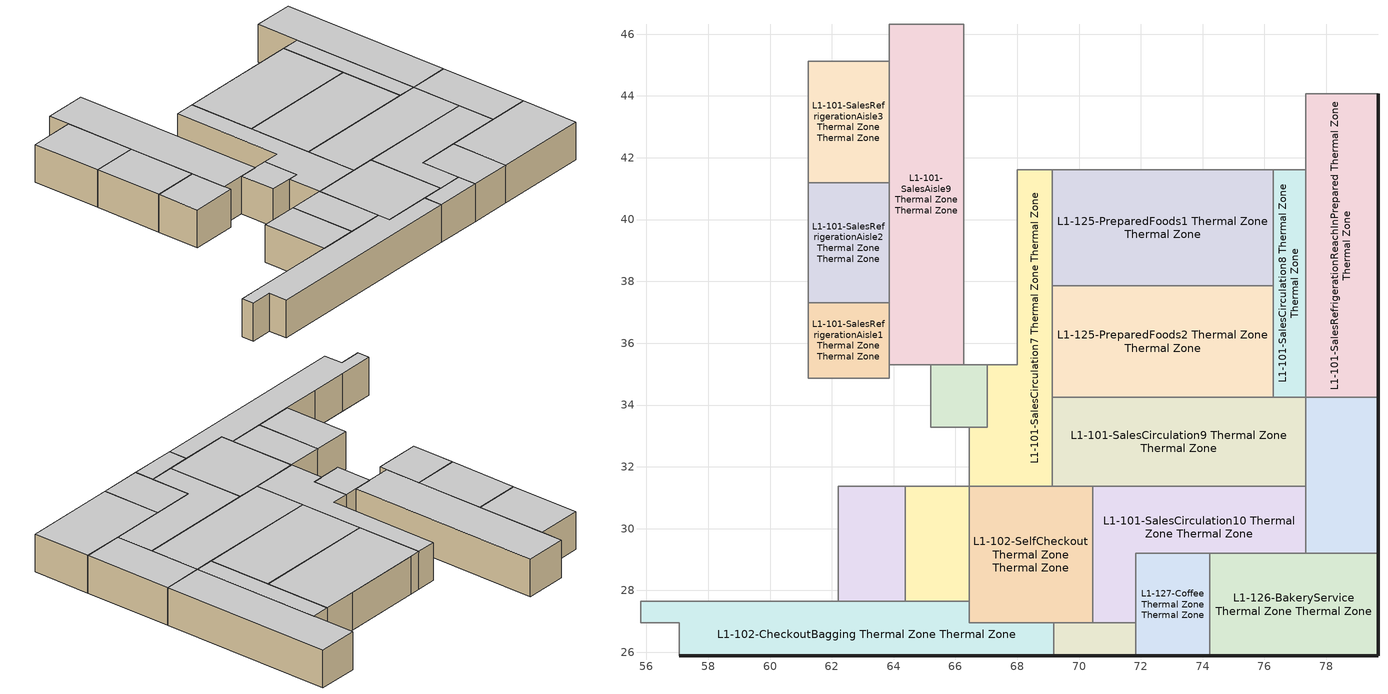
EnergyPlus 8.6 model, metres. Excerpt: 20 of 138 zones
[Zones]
L1-101-SalesAisle9 Thermal Zone Thermal Zone
 floor ground: 66.27,46.33 66.27,35.3 63.86,35.3 63.86,46.33 z0
 wall to L1-101-SalesRefrigerationAisle1 Thermal Zone Thermal Zone: 63.86,37.32 63.86,35.3 z0:2.13
 wall to L1-101-SalesCirculation2 Thermal Zone Thermal Zone: 63.86,35.3 65.2,35.3 z0:2.13
 wall to L1-101-SalesRefrigerationEndcap3 Thermal Zone Thermal Zone: 65.2,35.3 66.27,35.3 z0:2.13
 wall to L1-101-SalesAisle10 Thermal Zone Thermal Zone: 66.27,35.3 66.27,46.33 z0:2.13
 wall to L1-101-SalesRefrigerationAisle7 Thermal Zone Thermal Zone: 66.27,46.33 63.86,46.33 z0:2.13
 wall to L1-101-SalesRefrigerationAisle4 Thermal Zone Thermal Zone: 63.86,46.33 63.86,45.13 z0:2.13
 wall to L1-101-SalesRefrigerationAisle3 Thermal Zone Thermal Zone: 63.86,45.13 63.86,41.19 z0:2.13
 wall to L1-101-SalesRefrigerationAisle2 Thermal Zone Thermal Zone: 63.86,41.19 63.86,37.32 z0:2.13
 ceiling to L1S1-SalesRefrigerationAisle6 Thermal Zone Thermal Zone: 66.27,35.3 66.27,46.33 63.86,46.33 63.86,35.3 z2.13
L1-101-SalesCirculation10 Thermal Zone Thermal Zone
 floor ground: 77.34,31.36 77.34,29.21 71.84,29.21 71.84,26.95 70.44,26.95 70.44,31.36 z0
 wall to L1-101-SalesCirculation9 Thermal Zone Thermal Zone: 77.34,31.36 70.44,31.36 z0:2.13
 wall to L1-102-SelfCheckout Thermal Zone Thermal Zone: 70.44,31.36 70.44,26.95 z0:2.13
 wall to L1-102-Exit Thermal Zone Thermal Zone: 70.44,26.95 71.84,26.95 z0:2.13
 wall to L1-127-Coffee Thermal Zone Thermal Zone: 71.84,26.95 71.84,29.21 74.23,29.21 z0:2.13
 wall to L1-101-SalesRefrigerationReachInBeverages Thermal Zone Thermal Zone: 77.34,29.21 77.34,31.36 z0:2.13
 wall to L1-126-BakeryService Thermal Zone Thermal Zone: 74.23,29.21 77.34,29.21 z0:2.13
 ceiling to L1S1-Coffee Thermal Zone Thermal Zone: 71.84,26.95 71.84,29.21 77.34,29.21 77.34,31.36 70.44,31.36 70.44,26.95 z2.13
L1-101-SalesCirculation7 Thermal Zone Thermal Zone
 floor ground: 69.13,41.6 69.13,31.36 66.45,31.36 66.45,33.28 67.03,33.28 67.03,35.3 68,35.3 68,41.6 z0
 wall to L1-125-PreparedFoods1 Thermal Zone Thermal Zone: 69.13,37.86 69.13,41.6 z0:2.13
 wall to L1-125-PreparedFoods2 Thermal Zone Thermal Zone: 69.13,34.24 69.13,37.86 z0:2.13
 wall to L1-101-SalesCirculation6 Thermal Zone Thermal Zone: 69.13,41.6 68,41.6 z0:2.13
 wall to L1-101-SalesAisle10 Thermal Zone Thermal Zone: 68,41.6 68,35.3 67.03,35.3 z0:2.13
 wall to L1-101-SalesRefrigerationEndcap3 Thermal Zone Thermal Zone: 67.03,35.3 67.03,33.28 66.45,33.28 z0:2.13
 wall to L1-101-SalesCirculation2 Thermal Zone Thermal Zone: 66.45,33.28 66.45,31.36 z0:2.13
 wall to L1-102-SelfCheckout Thermal Zone Thermal Zone: 66.45,31.36 69.13,31.36 z0:2.13
 wall to L1-101-SalesCirculation9 Thermal Zone Thermal Zone: 69.13,31.36 69.13,34.24 z0:2.13
 ceiling to L1S1-SalesSouth Thermal Zone Thermal Zone: 69.13,31.36 69.13,41.6 68,41.6 68,35.3 67.03,35.3 67.03,33.28 66.45,33.28 66.45,31.36 z2.13
L1-101-SalesCirculation8 Thermal Zone Thermal Zone
 floor ground: 77.34,41.6 77.34,34.24 76.29,34.24 76.29,41.6 z0
 wall to L1-101-SalesCirculation5 Thermal Zone Thermal Zone: 77.34,41.6 76.29,41.6 z0:2.13
 wall to L1-125-PreparedFoods1 Thermal Zone Thermal Zone: 76.29,41.6 76.29,37.86 z0:2.13
 wall to L1-125-PreparedFoods2 Thermal Zone Thermal Zone: 76.29,37.86 76.29,34.24 z0:2.13
 wall to L1-101-SalesCirculation9 Thermal Zone Thermal Zone: 76.29,34.24 77.34,34.24 z0:2.13
 wall to L1-101-SalesRefrigerationReachInPrepared Thermal Zone Thermal Zone: 77.34,34.24 77.34,41.6 z0:2.13
 ceiling to L1S1-PreparedFoods Thermal Zone Thermal Zone: 77.34,34.24 77.34,41.6 76.29,41.6 76.29,34.24 z2.13
L1-101-SalesCirculation9 Thermal Zone Thermal Zone
 floor ground: 77.34,34.24 77.34,31.36 69.13,31.36 69.13,34.24 z0
 wall to L1-125-PreparedFoods2 Thermal Zone Thermal Zone: 76.29,34.24 69.13,34.24 z0:2.13
 wall to L1-102-SelfCheckout Thermal Zone Thermal Zone: 69.13,31.36 70.44,31.36 z0:2.13
 wall to L1-101-SalesRefrigerationReachInBeverages Thermal Zone Thermal Zone: 77.34,31.36 77.34,34.24 z0:2.13
 ceiling to L1S1-PreparedFoods Thermal Zone Thermal Zone: 77.34,31.36 77.34,34.24 69.13,34.24 69.13,31.36 z2.13
L1-101-SalesRefrigerationAisle1 Thermal Zone Thermal Zone
 floor ground: 63.86,37.32 63.86,34.87 61.24,34.87 61.24,37.32 z0
 wall to L1-101-SalesCirculation2 Thermal Zone Thermal Zone: 61.24,34.87 63.86,34.87 63.86,35.3 z0:2.13
 wall to L1-101-SalesRefrigerationAisle2 Thermal Zone Thermal Zone: 63.86,37.32 61.24,37.32 z0:2.13
 wall to L1-101-SalesAisle8 Thermal Zone Thermal Zone: 61.24,37.32 61.24,34.87 z0:2.13
 ceiling to L1S1-SalesRefrigerationAisle6 Thermal Zone Thermal Zone: 63.86,34.87 63.86,37.32 61.24,37.32 61.24,34.87 z2.13
L1-101-SalesRefrigerationAisle2 Thermal Zone Thermal Zone
 floor ground: 63.86,41.19 63.86,37.32 61.24,37.32 61.24,41.19 z0
 wall to L1-101-SalesRefrigerationAisle3 Thermal Zone Thermal Zone: 63.86,41.19 61.24,41.19 z0:2.13
 wall to L1-101-SalesAisle8 Thermal Zone Thermal Zone: 61.24,41.19 61.24,37.32 z0:2.13
 ceiling to L1S1-SalesRefrigerationAisle6 Thermal Zone Thermal Zone: 63.86,37.32 63.86,41.19 61.24,41.19 61.24,37.32 z2.13
L1-101-SalesRefrigerationAisle3 Thermal Zone Thermal Zone
 floor ground: 63.86,45.13 63.86,41.19 61.24,41.19 61.24,45.13 z0
 wall to L1-101-SalesRefrigerationAisle4 Thermal Zone Thermal Zone: 63.86,45.13 61.24,45.13 z0:2.13
 wall to L1-101-SalesAisle8 Thermal Zone Thermal Zone: 61.24,45.13 61.24,41.19 z0:2.13
 ceiling to L1S1-SalesRefrigerationAisle6 Thermal Zone Thermal Zone: 63.86,41.19 63.86,45.13 61.24,45.13 61.24,41.19 z2.13
L1-101-SalesRefrigerationEndcap3 Thermal Zone Thermal Zone
 floor ground: 67.03,35.3 67.03,33.28 65.2,33.28 65.2,35.3 z0
 wall to L1-101-SalesCirculation2 Thermal Zone Thermal Zone: 65.2,35.3 65.2,33.28 66.45,33.28 z0:2.13
 wall to L1-101-SalesAisle10 Thermal Zone Thermal Zone: 67.03,35.3 66.27,35.3 z0:2.13
 ceiling to L1S1-SalesSouth Thermal Zone Thermal Zone: 67.03,33.28 67.03,35.3 65.2,35.3 65.2,33.28 z2.13
L1-101-SalesRefrigerationReachInBeverages Thermal Zone Thermal Zone
 floor ground: 79.67,34.24 79.67,29.21 77.34,29.21 77.34,34.24 z0
 wall outside: 79.67,29.21 79.67,34.24 z0:2.13
 wall to L1-126-BakeryService Thermal Zone Thermal Zone: 77.34,29.21 79.67,29.21 z0:2.13
 wall to L1-101-SalesRefrigerationReachInPrepared Thermal Zone Thermal Zone: 79.67,34.24 77.34,34.24 z0:2.13
 ceiling to L1S1-SalesRefrigerationReachPrepared Thermal Zone Thermal Zone: 79.67,29.21 79.67,34.24 77.34,34.24 77.34,29.21 z2.13
L1-101-SalesRefrigerationReachInPrepared Thermal Zone Thermal Zone
 floor ground: 79.67,44.08 79.67,34.24 77.34,34.24 77.34,44.08 z0
 wall outside: 79.67,34.24 79.67,44.08 z0:2.13
 wall to L1-101-SalesRefrigerationReachInChees Thermal Zone Thermal Zone: 79.67,44.08 77.34,44.08 z0:2.13
 wall to L1-101-SalesCirculation5 Thermal Zone Thermal Zone: 77.34,44.08 77.34,41.6 z0:2.13
 ceiling to L1S1-SalesRefrigerationReachPrepared Thermal Zone Thermal Zone: 79.67,34.24 79.67,44.08 77.34,44.08 77.34,34.24 z2.13
L1-102-Checkout3 Thermal Zone Thermal Zone
 floor ground: 64.37,31.36 64.37,27.64 62.21,27.64 62.21,31.36 z0
 wall to L1-101-SalesCirculation2 Thermal Zone Thermal Zone: 64.37,31.36 62.21,31.36 z0:2.13
 wall to L1-102-Checkout2 Thermal Zone Thermal Zone: 62.21,31.36 62.21,27.64 z0:2.13
 wall to L1-102-CheckoutBagging Thermal Zone Thermal Zone: 62.21,27.64 64.37,27.64 z0:2.13
 wall to L1-102-Checkout4 Thermal Zone Thermal Zone: 64.37,27.64 64.37,31.36 z0:2.13
 ceiling to L1S1-Checkout Thermal Zone Thermal Zone: 64.37,27.64 64.37,31.36 62.21,31.36 62.21,27.64 z2.13
L1-102-Checkout4 Thermal Zone Thermal Zone
 floor ground: 66.45,31.36 66.45,27.64 64.37,27.64 64.37,31.36 z0
 wall to L1-101-SalesCirculation2 Thermal Zone Thermal Zone: 66.45,31.36 64.37,31.36 z0:2.13
 wall to L1-102-CheckoutBagging Thermal Zone Thermal Zone: 64.37,27.64 66.45,27.64 z0:2.13
 wall to L1-102-SelfCheckout Thermal Zone Thermal Zone: 66.45,27.64 66.45,31.36 z0:2.13
 ceiling to L1S1-Checkout Thermal Zone Thermal Zone: 66.45,27.64 66.45,31.36 64.37,31.36 64.37,27.64 z2.13
L1-102-CheckoutBagging Thermal Zone Thermal Zone
 floor ground: 66.45,27.64 66.45,26.95 69.19,26.95 69.19,25.88 57.06,25.88 57.06,26.95 55.81,26.95 55.81,27.64 z0
 wall outside: 57.06,25.88 69.19,25.88 z0:2.13
 wall to L1-101-SalesCirculation1 Thermal Zone Thermal Zone: 55.81,27.64 55.81,26.95 z0:2.13
 wall to L1-102-Checkout2 Thermal Zone Thermal Zone: 62.21,27.64 60.05,27.64 z0:2.13
 wall to L1-102-Checkout1 Thermal Zone Thermal Zone: 60.05,27.64 57.88,27.64 z0:2.13
 wall to L1-103-Floral Thermal Zone Thermal Zone: 57.88,27.64 55.81,27.64 z0:2.13
 wall to L1-101-EntranceExit Thermal Zone Thermal Zone: 55.81,26.95 57.06,26.95 57.06,25.88 z0:2.13
 wall to L1-102-Exit Thermal Zone Thermal Zone: 69.19,25.88 69.19,26.95 z0:2.13
 wall to L1-102-SelfCheckout Thermal Zone Thermal Zone: 69.19,26.95 66.45,26.95 66.45,27.64 z0:2.13
 ceiling to L1S1-Checkout Thermal Zone Thermal Zone: 69.19,25.88 69.19,26.95 66.45,26.95 66.45,27.64 55.81,27.64 55.81,26.95 57.06,26.95 57.06,25.88 z2.13
L1-102-Exit Thermal Zone Thermal Zone
 floor ground: 71.84,26.95 71.84,25.88 69.19,25.88 69.19,26.95 z0
 wall outside: 69.19,25.88 71.84,25.88 z0:2.13
 wall to L1-102-SelfCheckout Thermal Zone Thermal Zone: 70.44,26.95 69.19,26.95 z0:2.13
 wall to L1-127-Coffee Thermal Zone Thermal Zone: 71.84,25.88 71.84,26.95 z0:2.13
 ceiling to L1S1-Checkout Thermal Zone Thermal Zone: 71.84,25.88 71.84,26.95 69.19,26.95 69.19,25.88 z2.13
L1-102-SelfCheckout Thermal Zone Thermal Zone
 floor ground: 70.44,31.36 70.44,26.95 66.45,26.95 66.45,31.36 z0
 ceiling to L1S1-Checkout Thermal Zone Thermal Zone: 70.44,26.95 70.44,31.36 66.45,31.36 66.45,26.95 z2.13
L1-125-PreparedFoods1 Thermal Zone Thermal Zone
 floor ground: 76.29,41.6 76.29,37.86 69.13,37.86 69.13,41.6 z0
 wall to L1-125-PreparedFoods2 Thermal Zone Thermal Zone: 69.13,37.86 76.29,37.86 z0:2.13
 wall to L1-101-SalesCirculation5 Thermal Zone Thermal Zone: 76.29,41.6 74.34,41.6 z0:2.13
 wall to L1-124-SpecialtyService Thermal Zone Thermal Zone: 74.34,41.6 69.77,41.6 z0:2.13
 wall to L1-101-SalesCirculation6 Thermal Zone Thermal Zone: 69.77,41.6 69.13,41.6 z0:2.13
 ceiling to L1S1-PreparedFoods Thermal Zone Thermal Zone: 76.29,37.86 76.29,41.6 69.13,41.6 69.13,37.86 z2.13
L1-125-PreparedFoods2 Thermal Zone Thermal Zone
 floor ground: 76.29,37.86 76.29,34.24 69.13,34.24 69.13,37.86 z0
 ceiling to L1S1-PreparedFoods Thermal Zone Thermal Zone: 76.29,34.24 76.29,37.86 69.13,37.86 69.13,34.24 z2.13
L1-126-BakeryService Thermal Zone Thermal Zone
 floor ground: 79.67,29.21 79.67,25.88 74.23,25.88 74.23,29.21 z0
 wall outside: 74.23,25.88 79.67,25.88 79.67,29.21 z0:2.13
 wall to L1-127-Coffee Thermal Zone Thermal Zone: 74.23,29.21 74.23,25.88 z0:2.13
 ceiling to L1S1-Coffee Thermal Zone Thermal Zone: 79.67,25.88 79.67,29.21 74.23,29.21 74.23,25.88 z2.13
L1-127-Coffee Thermal Zone Thermal Zone
 floor ground: 74.23,29.21 74.23,25.88 71.84,25.88 71.84,29.21 z0
 wall outside: 71.84,25.88 74.23,25.88 z0:2.13
 ceiling to L1S1-Coffee Thermal Zone Thermal Zone: 74.23,25.88 74.23,29.21 71.84,29.21 71.84,25.88 z2.13
[Zone]
L1-101-SalesAisle9 Thermal Zone Thermal Zone; L1-101-SalesCirculation10 Thermal Zone Thermal Zone; L1-101-SalesCirculation7 Thermal Zone Thermal Zone; L1-101-SalesCirculation8 Thermal Zone Thermal Zone; L1-101-SalesCirculation9 Thermal Zone Thermal Zone; L1-101-SalesRefrigerationAisle1 Thermal Zone Thermal Zone; L1-101-SalesRefrigerationAisle2 Thermal Zone Thermal Zone; L1-101-SalesRefrigerationAisle3 Thermal Zone Thermal Zone; L1-101-SalesRefrigerationEndcap3 Thermal Zone Thermal Zone; L1-101-SalesRefrigerationReachInBeverages Thermal Zone Thermal Zone; L1-101-SalesRefrigerationReachInPrepared Thermal Zone Thermal Zone; L1-102-Checkout3 Thermal Zone Thermal Zone; L1-102-Checkout4 Thermal Zone Thermal Zone; L1-102-CheckoutBagging Thermal Zone Thermal Zone; L1-102-Exit Thermal Zone Thermal Zone; L1-102-SelfCheckout Thermal Zone Thermal Zone; L1-125-PreparedFoods1 Thermal Zone Thermal Zone; L1-125-PreparedFoods2 Thermal Zone Thermal Zone; L1-126-BakeryService Thermal Zone Thermal Zone; L1-127-Coffee Thermal Zone Thermal Zone
